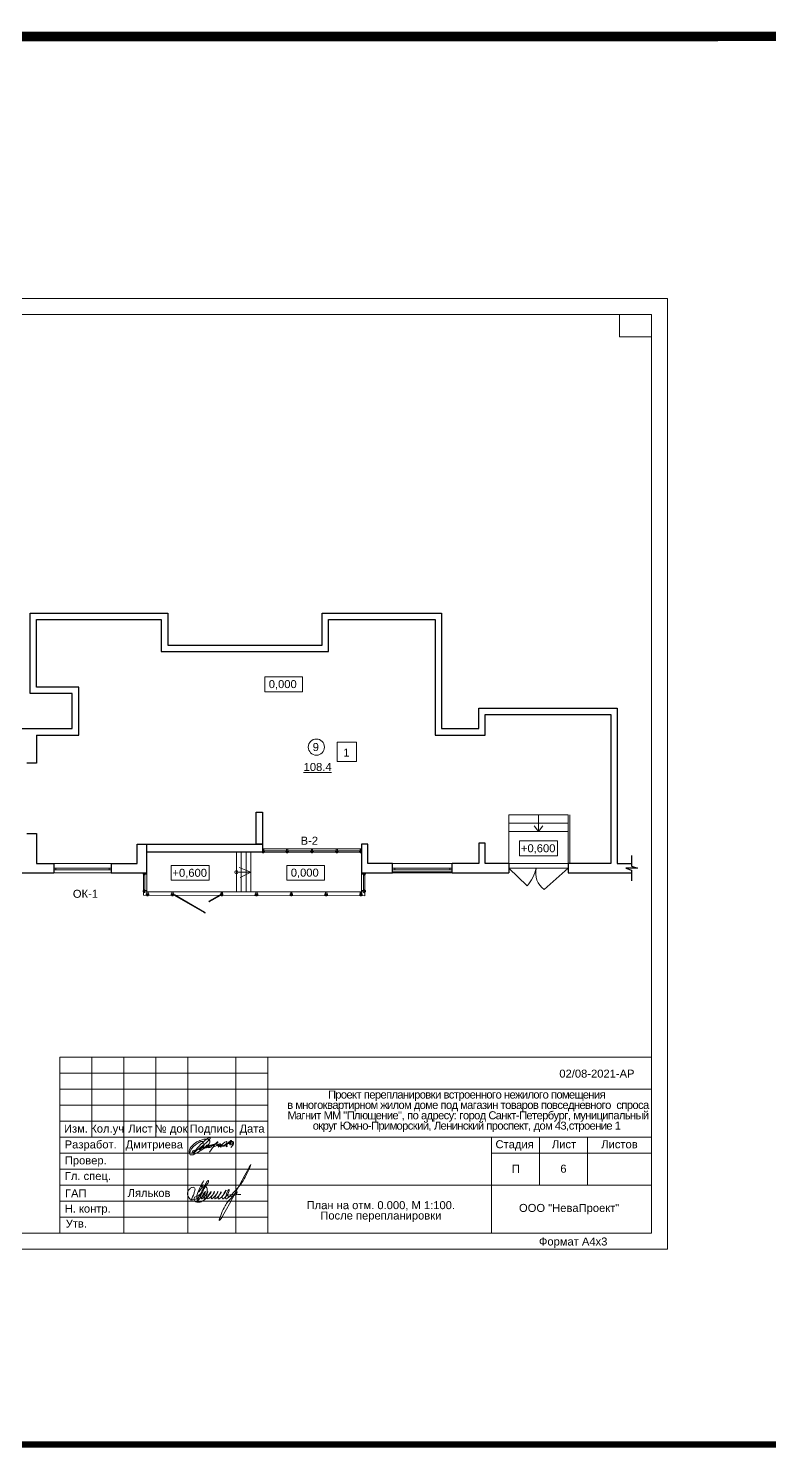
# Model space of a CAD drawing. Header units: metres. Extents: x -443 to 179, y -184 to -91.
# Drawn here: x -34.43 to -11.27, y -183.84 to -139.35 of the extents above; entities that cross this region are included whole.
import ezdxf
from ezdxf.enums import TextEntityAlignment as Align

# ---------------------------------------------------------------- set-up
doc = ezdxf.new("R2010")
doc.units = ezdxf.units.M
doc.header["$MEASUREMENT"] = 0
for name, color, linetype, lineweight in [('_shtrih', 254, 'Continuous', 0), ('A-03-S-METL', 171, 'Continuous', 15), ('Level 1', 7, 'Continuous', 0), ('Level 50', 7, 'Continuous', 0), ('Level 63', 7, 'Continuous', 0), ('окна', 153, 'Continuous', 18), ('Полы', 12, 'Continuous', 13), ('стена', 7, 'Continuous', 40)]:
    doc.layers.add(name, color=color, linetype=linetype, lineweight=lineweight)
doc.styles.add('GOST 2.304', font='CS_Gost2304.shx')
doc.styles.get("Standard").update_dxf_attribs({"font": 'CS_Gost2304.shx'})
doc.styles.add('Style-Arial', font='arial.ttf')
doc.linetypes.add('FENCELINE2', pattern='A,6.35,-2.54,[132,ltypeshp.shx,S=2.54,R=0,X=-2.54,Y=0],-2.54,25.4', length=36.83)

# ---------------------------------------------------------------- blocks, each defined once
blk = doc.blocks.new('stoyka_R')
at = {"color": 0, "linetype": 'ByBlock', "lineweight": 0}
for points in [[(-35, 97), (-36, 97), (-36, 96), (-36, 96), (-36, 95), (-34, 94, -0.278117), (-34, 93, -0.298632), (-34, 93), (-37, 92, -1.227062), (-37, 93), (-35, 94), (-37, 94), (-38, 94), (-40, 94), (-45, 92, -1.262793), (-45, 93), (-41, 96), (-40, 96), (-40, 95, 0.414214), (-40, 95), (-38, 95, 0.414214), (-38, 95), (-38, 96), (-38, 96), (-38, 97), (-39, 97, -0.954089), (-39, 97), (-38, 99), (-36, 99), (-34, 97, -0.954089)], [(-35, 82), (-36, 82), (-36, 83), (-36, 83), (-36, 84), (-34, 85, 0.278117), (-34, 86, 0.298632), (-34, 86), (-37, 87, 1.227062), (-37, 86), (-35, 86), (-37, 85), (-38, 86), (-40, 86), (-45, 87, 1.262793), (-45, 86), (-41, 83), (-40, 83), (-40, 84, -0.414214), (-40, 85), (-38, 85, -0.414214), (-38, 84), (-38, 83), (-38, 83), (-38, 82), (-39, 82, 0.954089), (-39, 82), (-38, 80), (-36, 80), (-34, 82, 0.954089)], [(35, 97), (36, 97), (36, 96), (36, 96), (36, 95), (34, 94, 0.278117), (33, 93, 0.298632), (34, 93), (37, 92, 1.227062), (37, 93), (35, 94), (37, 94), (38, 94), (40, 94), (45, 92, 1.262793), (45, 93), (41, 96), (40, 96), (40, 95, -0.414214), (39, 95), (38, 95, -0.414214), (38, 95), (38, 96), (37, 96), (37, 97), (39, 97, 0.954089), (39, 97), (37, 99), (36, 99), (34, 97, 0.954089)], [(35, 82), (36, 82), (36, 83), (36, 83), (36, 84), (34, 85, -0.278117), (33, 86, -0.298632), (34, 86), (37, 87, -1.227062), (37, 86), (35, 86), (37, 85), (38, 86), (40, 86), (45, 87, -1.262793), (45, 86), (41, 83), (40, 83), (40, 84, 0.414214), (39, 85), (38, 85, 0.414214), (38, 84), (38, 83), (37, 83), (37, 82), (39, 82, -0.954089), (39, 82), (37, 80), (36, 80), (34, 82, -0.954089)]]:
    blk.add_lwpolyline(points, format="xyb", close=True, dxfattribs=at)
at = {"color": 0, "linetype": 'ByBlock', "lineweight": -2}
for points in [[(-20, 63), (-20, 0), (20, 0), (20, 63), (19, 64, 0.580174), (18, 63), (18, 61), (15, 61), (15, 69), (14, 70), (15, 70), (15, 79), (18, 79), (18, 77, 0.580174), (19, 77), (20, 77), (20, 81), (15, 81), (15, 98), (33, 98), (33, 96), (32, 96, 0.414214), (31, 96), (31, 95), (35, 95, 0.414214), (35, 95), (35, 96), (35, 96), (35, 99), (39, 99), (39, 96), (38, 96), (38, 95, 0.414214), (38, 95), (39, 95, 0.414214), (40, 95), (40, 99, 0.414214), (39, 100), (20, 100), (20, 120), (-20, 120), (-20, 100), (-40, 100, 0.414214), (-40, 99), (-40, 95, 0.414214), (-40, 95), (-38, 95, 0.414214), (-38, 95), (-38, 96), (-39, 96), (-39, 99), (-35, 99), (-35, 96), (-35, 96), (-35, 95, 0.414214), (-35, 95), (-32, 95), (-32, 96, 0.414214), (-32, 96), (-34, 96), (-34, 98), (-15, 98), (-15, 81), (-20, 81), (-20, 77), (-19, 77, 0.580174), (-18, 77), (-18, 79), (-15, 79), (-15, 70), (-15, 70), (-15, 69), (-15, 61), (-18, 61), (-18, 63, 0.580174), (-19, 64)], [(-39, 79), (-30, 79), (-22, 76), (-16, 76, 0.414214), (-15, 76), (-15, 76, 0.23461), (-15, 77), (-16, 77, 0.303619), (-17, 77), (-18, 77), (-22, 77), (-30, 80), (-34, 80), (-34, 83), (-34, 84), (-35, 84), (-35, 83), (-35, 83), (-35, 80), (-39, 80), (-39, 83), (-38, 83), (-38, 84), (-40, 84), (-40, 60), (-20, 60), (-20, 61), (-22, 61), (-22, 64), (-18, 64), (-16, 62, 0.979824), (-16, 63), (-18, 65), (-23, 65), (-23, 61), (-39, 61), (-39, 79)], [(39, 79), (30, 79), (22, 76), (16, 76, -0.414214), (15, 76), (15, 76, -0.23461), (15, 77), (16, 77, -0.303619), (17, 77), (18, 77), (22, 77), (30, 80), (33, 80), (33, 83), (33, 84), (35, 84), (35, 83), (34, 83), (34, 80), (39, 80), (39, 83), (38, 83), (38, 84), (40, 84), (40, 60), (20, 60), (20, 61), (22, 61), (22, 64), (18, 64), (16, 62, -0.979824), (16, 63), (18, 65), (23, 65), (23, 61), (39, 61), (39, 79)]]:
    blk.add_lwpolyline(points, format="xyb", close=True, dxfattribs=at)
at = {"lineweight": 0}
for points in [[(-37, 92), (-25, 92)], [(-37, 87), (-25, 87)], [(37, 92), (25, 92)], [(37, 87), (25, 87)]]:
    blk.add_lwpolyline(points, dxfattribs=at)
for points in [[(-25, 83), (-15, 83), (-15, 95), (-25, 95)], [(25, 83), (15, 83), (15, 95), (25, 95)]]:
    blk.add_lwpolyline(points, close=True, dxfattribs=at)
at = {"color": 0, "linetype": 'ByBlock', "lineweight": -2}
blk.add_lwpolyline([(18, 59), (18, 3), (-18, 3), (-18, 59), (-13, 59), (-13, 100), (-18, 100), (-18, 118), (18, 118), (18, 100), (13, 100), (13, 59)], close=True, dxfattribs=at)

msp = doc.modelspace()

# ---------------------------------------------------------------- linework, layer by layer
at = {"color": 143, "linetype": 'Continuous', "lineweight": 13, "true_color": 0x7aafdf}
msp.add_line((-30.734506, -165.08425684), (-30.50009779, -165.08425684), dxfattribs=at)
at = {"color": 1, "linetype": 'Continuous', "lineweight": 13}
msp.add_lwpolyline([(-442.29268327, -139.59917875, 0.5, 0.2, 0), (179.07218429, -139.59917875, 0.2, 0.2, 0), (179.07218429, -183.59219554, 0.2, 0.2, 0), (-442.29268327, -183.59219554, 0.2, 0.2, 0)], format="xyseb", close=True, dxfattribs=at)
at = {"color": 7, "linetype": 'Continuous', "lineweight": 13}
msp.add_lwpolyline([(-77.45775154, -147.78575835), (-14.45775154, -147.78575835), (-14.45775154, -177.48575835), (-77.45775154, -177.48575835)], close=True, dxfattribs=at)
at = {"linetype": 'Continuous', "lineweight": 13}
for points in [[(-27.05064728, -160.07275909), (-27.05064728, -159.60893221), (-25.86650289, -159.60893221), (-25.86650289, -160.07275909), (-27.05064728, -160.07275909)], [(-19.08196768, -165.19587843), (-19.08196768, -164.73205155), (-17.8978233, -164.73205155), (-17.8978233, -165.19587843), (-19.08196768, -165.19587843)], [(-29.97372837, -165.96306327), (-29.97372837, -165.49923639), (-28.78958399, -165.49923639), (-28.78958399, -165.96306327), (-29.97372837, -165.96306327)], [(-26.362643, -165.96306327), (-26.362643, -165.49923639), (-25.17849861, -165.49923639), (-25.17849861, -165.96306327), (-26.362643, -165.96306327)]]:
    msp.add_lwpolyline(points, dxfattribs=at)
at = {"color": 7, "linetype": 'Continuous', "lineweight": 13}
for points in [[(-19.42212275, -165.43425684), (-19.42212275, -163.91393618)], [(-17.56212275, -164.43425684), (-17.56212275, -163.91393618)], [(-27.12212275, -164.83425684), (-27.12212275, -165.08425684)]]:
    msp.add_lwpolyline(points, dxfattribs=at)
at = {"color": 143, "linetype": 'Continuous', "lineweight": 13, "true_color": 0x7aafdf}
for points in [[(-30.834506, -165.73425684), (-30.834506, -166.3251916)], [(-30.734506, -165.73425684), (-30.734506, -166.3251916)]]:
    msp.add_lwpolyline(points, dxfattribs=at)
at = {"color": 7, "linetype": 'Continuous', "lineweight": 13}
for points in [[(-19.42212275, -165.58425684), (-18.84445089, -166.1376963, 0.1246730852), (-18.56212275, -165.58425684, 0.731610824)], [(-17.56212275, -165.58425684), (-18.31165833, -166.2462209, -0.3154909138), (-18.56212275, -165.58425684, 1)]]:
    msp.add_lwpolyline(points, format="xyb", dxfattribs=at)
at = {"color": 5, "linetype": 'Continuous', "lineweight": 20}
for points in [[(-28.77935421, -174.08533961), (-28.81056034, -174.05915772), (-28.83368366, -174.05003378), (-28.86167707, -174.04638486), (-28.90548993, -174.04760095), (-28.9511307, -174.05611619), (-29.00711495, -174.068281), (-29.07527059, -174.09808497), (-29.10691335, -174.11085782), (-29.16678852, -174.14024095), (-29.25076489, -174.1937665), (-29.29153684, -174.23147701), (-29.33109063, -174.26675469), (-29.35786587, -174.30142433), (-29.37916515, -174.33305309), (-29.39255213, -174.35677401), (-29.40472222, -174.38414515), (-29.41080792, -174.41334043), (-29.41567673, -174.44131962), (-29.4120248, -174.46139162), (-29.39863782, -174.4765973), (-29.38464111, -174.48632928), (-29.35786587, -174.48876211), (-29.29883942, -174.46747402), (-29.241637, -174.44071158), (-29.2045286, -174.39965715), (-29.15974818, -174.3373827), (-29.10523271, -174.27608218), (-29.0448757, -174.21186186), (-28.9767304, -174.14472241), (-28.9368175, -174.1058017), (-28.86964622, -174.05423053), (-28.82261676, -174.02423871), (-28.79213404, -174.00961424), (-28.77445439, -174.0035207), (-28.76652917, -174.0035207), (-28.75799421, -174.00656747), (-28.75494684, -174.01327035), (-28.75982341, -174.02789483), (-28.7896964, -174.07237695), (-28.88114199, -174.16621732), (-28.98173356, -174.25335481), (-29.09146853, -174.33378876), (-29.17087321, -174.39197249), (-29.28243737, -174.5022654), (-29.24037232, -174.44133009)], [(-28.77935421, -174.08533961), (-28.77282672, -174.09054235), (-28.76636382, -174.10601311), (-28.76350893, -174.12313586), (-28.76516244, -174.14581676), (-28.78955559, -174.19742916), (-28.83964146, -174.25403813), (-28.88741629, -174.29177809), (-28.98107087, -174.36220713), (-29.15303338, -174.46693732), (-29.23719448, -174.51317027), (-29.28582836, -174.53824734), (-29.32095254, -174.54519174), (-29.35183185, -174.54519174), (-29.37614879, -174.5370895), (-29.39235965, -174.51818581), (-29.39699206, -174.50082481), (-29.39506211, -174.46610281), (-29.38486718, -174.43742853), (-29.36123619, -174.39212499), (-29.34728986, -174.36773058), (-29.3275317, -174.33985153), (-29.29460359, -174.30113045), (-29.2709726, -174.27944638), (-29.22747752, -174.2393482), (-29.17324238, -174.19830359), (-29.1414756, -174.17507094), (-29.11048519, -174.15609787), (-29.08065483, -174.1417712), (-29.04578901, -174.12783135), (-29.01440977, -174.12279748), (-28.99581553, -174.12705706), (-28.97605866, -174.15067653), (-28.97799508, -174.18358945), (-28.98690595, -174.19985283)], [(-29.29976306, -174.44282631), (-29.30845562, -174.43724134), (-29.29355464, -174.41614175), (-29.01664847, -174.31995298), (-28.9734996, -174.2766516), (-28.95542853, -174.25360615), (-29.00465664, -174.27852024), (-29.04516119, -174.31277688), (-29.09376665, -174.37319251), (-29.09474971, -174.37889791), (-29.09230174, -174.38165145), (-29.0878631, -174.3814983), (-29.08174124, -174.37950988), (-29.07255909, -174.37277951), (-29.01642499, -174.32004723)], [(-28.95597755, -174.25250525), (-28.94270813, -174.24489128), (-28.94049656, -174.24734768), (-28.97858414, -174.30702959), (-28.98767587, -174.32225753), (-28.98939526, -174.3296254), (-28.9866928, -174.33232723), (-28.97760108, -174.33011694), (-28.85083495, -174.24467333), (-28.85122895, -174.2395655), (-28.860269, -174.24428062), (-28.93692343, -174.33111311), (-28.93377788, -174.33739907), (-28.91962616, -174.33229123), (-28.79540876, -174.24899509), (-28.78990567, -174.23799401), (-28.80169856, -174.2395655), (-28.87166918, -174.31618232), (-28.86931035, -174.32286164), (-28.86380726, -174.32443313), (-28.85594533, -174.32246893), (-28.84258032, -174.31186056), (-28.80720165, -174.29928734), (-28.78400858, -174.2804275), (-28.76238893, -174.26942642), (-28.7478445, -174.25921075), (-28.73683832, -174.25017387), (-28.7352649, -174.23720794), (-28.74273412, -174.23838672), (-28.76356835, -174.2533175), (-28.77850549, -174.26824764), (-28.79422934, -174.27964208), (-28.80130585, -174.29260802), (-28.80798836, -174.3036091), (-28.80838107, -174.30989571), (-28.80641494, -174.31539625), (-28.80248398, -174.3173611), (-28.7914778, -174.31657503), (-28.78243645, -174.31264598), (-28.76514048, -174.30832422)], [(-28.73079009, -174.23983843), (-28.55199909, -174.18315616), (-28.52955269, -174.17056003), (-28.52049455, -174.16465565), (-28.51616313, -174.15206017), (-28.51498113, -174.1398574), (-28.52285726, -174.13513377), (-28.53388411, -174.14300627), (-28.5984692, -174.21031655), (-28.77374648, -174.45571436)], [(-28.74378306, -174.31050899), (-28.69635315, -174.25203924), (-28.67935687, -174.23189132), (-28.66868527, -174.22399002), (-28.65880296, -174.22240936), (-28.65485132, -174.22636001), (-28.65485132, -174.22991599), (-28.65998883, -174.24453326), (-28.66908056, -174.25519989)], [(-28.66591822, -174.29312639), (-28.64299385, -174.28680509), (-28.60742012, -174.27653314), (-28.58370516, -174.26823716), (-28.56631488, -174.25796521), (-28.55010918, -174.24887924), (-28.53667053, -174.23465664), (-28.53627524, -174.21885404), (-28.54180804, -174.21174274), (-28.5544574, -174.20660676), (-28.57501002, -174.20660676), (-28.60544495, -174.21411339)], [(-28.46337997, -174.218964), (-28.4440029, -174.20133399), (-28.44325752, -174.19065624), (-28.46313195, -174.19587076), (-28.47952754, -174.20952786), (-28.5008927, -174.22914432), (-28.51381075, -174.24553271), (-28.51455612, -174.25968659), (-28.51107858, -174.26216981), (-28.50362616, -174.26216981), (-28.48698125, -174.25943852), (-28.46934294, -174.25347917), (-28.45269804, -174.24230464), (-28.43803992, -174.23212432), (-28.42512187, -174.22095045), (-28.41990427, -174.21300399), (-28.42387916, -174.21201109), (-28.45766632, -174.25223756), (-28.50014733, -174.30463079)], [(-28.46138155, -174.27621832), (-28.32532476, -174.23936064), (-28.25475345, -174.19805422), (-28.23122968, -174.16755188), (-28.23250081, -174.13387121), (-28.24585162, -174.12560993), (-28.29226359, -174.14276803), (-28.34694054, -174.18725146), (-28.43404308, -174.27304065), (-28.43722221, -174.28829215), (-28.43022838, -174.29655343), (-28.40161877, -174.29083428), (-28.32977503, -174.2654149), (-28.20961261, -174.19996082), (-28.17504391, -174.18520217), (-28.09302849, -174.12546724), (-28.08984936, -174.1064032), (-28.09239292, -174.09369383), (-28.11337313, -174.09623531), (-28.18076531, -174.15342876), (-28.24116495, -174.23985349), (-28.25892469, -174.27847181), (-28.25056283, -174.28961427), (-28.22747052, -174.28125742), (-28.22547985, -174.26135953), (-28.23702601, -174.2434507), (-28.2557391, -174.23668563), (-28.25812764, -174.22832814)], [(-28.02673951, -174.1877214), (-28.03271282, -174.16981257), (-28.04505473, -174.16662901), (-28.07292542, -174.16623107), (-28.11194439, -174.18175157), (-28.12986173, -174.19369057), (-28.14300068, -174.21080286), (-28.14300068, -174.21916035), (-28.13543587, -174.22393569), (-28.12468547, -174.22393569), (-28.10238891, -174.21876241), (-28.07969448, -174.21199669), (-28.06137927, -174.20602752), (-28.0454526, -174.20164947), (-28.0331107, -174.19289468), (-28.02514801, -174.18652691), (-28.02514801, -174.17060846), (-28.02673951, -174.14474139), (-28.03589712, -174.128425), (-28.06297206, -174.12683322), (-28.08128728, -174.135588)], [(-28.03390645, -174.19528235), (-28.02673951, -174.20284396), (-28.02594376, -174.20960902), (-28.04306406, -174.23786442), (-28.1087588, -174.31347721)]]:
    msp.add_lwpolyline(points, dxfattribs=at)
at = {"color": 7, "linetype": 'Continuous', "lineweight": 13}
msp.add_circle((-27.934506, -165.7101916), 0.04900933, dxfattribs=at)
at = {"color": 5, "linetype": 'Continuous', "lineweight": 20}
msp.add_spline([(-29.36058991, -175.97274667), (-29.25792451, -175.73792886), (-29.23274115, -175.6439433), (-29.23274115, -175.59073938), (-29.26396849, -175.55951205), (-29.31324876, -175.55951205), (-29.39059503, -175.60416794), (-29.44534755, -175.67395626), (-29.45979922, -175.7143446), (-29.45979922, -175.7829612), (-29.44275173, -175.8465833), (-29.39991484, -175.90728095), (-29.35065289, -175.93572235), (-29.28389027, -175.94686547), (-29.21583811, -175.92863095), (-29.157362, -175.90203482), (-29.11725496, -175.87103505), (-29.04589118, -175.74742936), (-28.97969727, -175.61136586), (-28.9259718, -175.50093808), (-28.86974237, -175.40354585), (-28.83252891, -175.35138493), (-28.81516485, -175.34673225), (-28.80847136, -175.37171269), (-28.8194834, -175.41281019), (-28.85195624, -175.45765039), (-29.04318322, -175.82608101), (-29.10395122, -175.93133427), (-29.14946553, -175.95761197), (-29.16163893, -175.93652703), (-29.16729225, -175.91542854), (-29.17478437, -175.83995785), (-29.14166073, -175.71633872), (-29.04681864, -175.50964563), (-28.94855648, -175.33945057), (-29.0456102, -175.53676339), (-28.98246777, -175.48117029), (-29.11123999, -175.70421032), (-29.01048962, -175.57368615), (-28.93631862, -175.5308635), (-28.88007276, -175.54593453), (-28.85327415, -175.60606308), (-28.84536379, -175.70298359), (-28.91614291, -175.92580358), (-29.00391014, -175.99009236), (-29.06846914, -176.01702563), (-29.16767413, -176.02077773), (-29.23645261, -175.99161663), (-29.24896748, -175.96994024), (-29.25652377, -175.91932564), (-29.24275588, -175.86794315), (-29.16704038, -175.84035887), (-29.01413801, -175.70338549), (-29.12963182, -175.93061398), (-29.07017357, -175.89628574), (-28.91593624, -175.74204841), (-28.90381718, -175.69681947), (-29.02898451, -175.91361565), (-28.89601917, -175.81263009), (-28.82766199, -175.68972037), (-28.94501672, -175.92274821), (-28.78314967, -175.79515093), (-28.72469195, -175.68972037), (-28.84789794, -175.90729824), (-28.68178705, -175.80129133), (-28.61530879, -175.68972037), (-28.72510259, -175.90957125), (-28.55522997, -175.77307641), (-28.50771886, -175.68972037), (-28.60933539, -175.90637109), (-28.41174385, -175.71432963), (-28.40687364, -175.70211391), (-28.50534188, -175.89442234), (-28.26118338, -175.66746146), (-28.25851816, -175.65751473), (-28.38260196, -175.89797619), (-28.16353162, -175.66736936), (-28.16353162, -175.6384243), (-28.27274051, -175.88626121), (-27.97248567, -175.66140466), (-27.62842689, -175.16832744), (-27.4934719, -174.87780707), (-28.47097188, -176.57088669), (-28.28785932, -176.13890606), (-28.06312422, -175.84831422), (-27.90998217, -175.69517217), (-27.96559964, -175.79150445), (-28.23566493, -175.82387424), (-27.79296578, -175.78131027)], degree=3, dxfattribs=at)
at = {"layer": '_shtrih', "color": 0, "lineweight": 25, "ltscale": 100}
msp.add_lwpolyline([(-15.5835495, -165.18616684), (-15.5835495, -165.52375684), (-15.4020495, -165.58425684), (-15.7650495, -165.58425684), (-15.5835495, -165.64475684), (-15.5835495, -165.98234684)], dxfattribs=at)
at = {"layer": 'A-03-S-METL', "color": 0, "linetype": 'FENCELINE2', "ltscale": 0.01}
msp.add_lwpolyline([(-17.51212275, -165.43425684), (-17.51212275, -163.91393618)], dxfattribs=at)
at = {"layer": 'Level 50', "color": 7, "linetype": 'Continuous', "lineweight": 13}
for p, q in [((-75.45775154, -148.28575835), (-14.95775154, -148.28575835)), ((-15.95775154, -148.98575835), (-15.95775154, -148.28575835)), ((-14.95775154, -176.98575835), (-14.95775154, -148.28575835)), ((-15.95775154, -148.98575835), (-14.95775154, -148.98575835))]:
    msp.add_line(p, q, dxfattribs=at)
at = {"layer": 'Level 50', "color": 7, "linetype": 'Continuous', "lineweight": 0}
for p, q in [((-18.49212275, -164.18556818), (-18.49212275, -163.91425684)), ((-18.49212275, -163.91425684), (-18.49212275, -164.43425684)), ((-18.49212275, -164.43425684), (-18.62697246, -164.26117841)), ((-18.49212275, -164.43425684), (-18.35727303, -164.26117841)), ((-27.88549667, -165.7101916), (-27.484506, -165.7101916)), ((-27.484506, -165.7101916), (-27.8467175, -165.56198238)), ((-27.484506, -165.7101916), (-27.81306023, -165.87360812)), ((-17.56212275, -165.58425684), (-19.42212275, -165.58425684))]:
    msp.add_line(p, q, dxfattribs=at)
at = {"layer": 'Level 50', "color": 7, "linetype": 'Continuous', "lineweight": 30}
for points in [[(-34.384506, -160.12425684), (-34.384506, -157.61425684)], [(-34.384506, -157.61425684), (-30.08212275, -157.61425684), (-30.08212275, -158.61425684), (-25.25212275, -158.61425684), (-25.25212275, -157.61425684), (-21.52212275, -157.61425684), (-21.52212275, -161.22425684)], [(-34.184506, -159.92425684), (-34.184506, -157.81425684)], [(-34.18212275, -157.81425684), (-30.28212275, -157.81425684), (-30.28212275, -158.81425684), (-25.05212275, -158.81425684), (-25.05212275, -157.81425684), (-21.72212275, -157.81425684), (-21.72212275, -161.42425684)], [(-35.674506, -161.22425684), (-33.064506, -161.22425684), (-33.064506, -160.12425684), (-34.384506, -160.12425684)], [(-34.184506, -161.42425684), (-32.864506, -161.42425684), (-32.864506, -159.92425684), (-34.184506, -159.92425684)], [(-21.52212275, -161.22425684), (-20.36212275, -161.22425684), (-20.36212275, -160.58425684), (-16.034506, -160.58425684), (-16.034506, -165.43425684)], [(-21.72212275, -161.42425684), (-20.16212275, -161.42425684), (-20.16212275, -160.78425684), (-16.234506, -160.78425684), (-16.234506, -165.43425684)], [(-34.184506, -161.42425684), (-34.184506, -162.30425684)], [(-34.184506, -162.30425684), (-34.484506, -162.30425684)], [(-34.484506, -164.50425684), (-34.184506, -164.50425684)], [(-34.184506, -164.50425684), (-34.184506, -165.43425684)], [(-31.034506, -165.43425684), (-31.034506, -164.83425684), (-30.734506, -164.83425684)], [(-30.734506, -165.73425684), (-30.734506, -164.83425684)], [(-23.05212275, -165.43425684), (-23.82212275, -165.43425684), (-23.82212275, -164.83425684), (-24.02212275, -164.83425684)], [(-24.02212275, -164.83425684), (-24.02212275, -165.73425684), (-23.05212275, -165.73425684)], [(-19.42212275, -165.43425684), (-20.16212275, -165.43425684), (-20.16212275, -164.80425684), (-20.36212275, -164.80425684), (-20.36212275, -165.43425684)], [(-34.184506, -165.43425684), (-33.644506, -165.43425684)], [(-33.644506, -165.43425684), (-33.644506, -165.73425684)], [(-31.844506, -165.43425684), (-31.034506, -165.43425684)], [(-31.844506, -165.43425684), (-31.844506, -165.73425684)], [(-23.05212275, -165.73425684), (-23.05212275, -165.43425684)], [(-20.36212275, -165.43425684), (-21.19212275, -165.43425684)], [(-21.19212275, -165.73425684), (-21.19212275, -165.43425684)], [(-19.42212275, -165.43425684), (-19.42212275, -165.73425684)], [(-16.234506, -165.43425684), (-17.56212275, -165.43425684)], [(-17.56212275, -165.43425684), (-17.56212275, -165.73425684)], [(-16.034506, -165.43425684), (-15.5835495, -165.43425684)], [(-35.244506, -165.73425684), (-33.644506, -165.73425684)], [(-31.844506, -165.73425684), (-30.734506, -165.73425684)], [(-21.19212275, -165.73425684), (-19.42212275, -165.73425684)], [(-17.56212275, -165.73425684), (-15.5835495, -165.73425684)]]:
    msp.add_lwpolyline(points, dxfattribs=at)
for points in [[(-27.12212275, -164.83425684), (-27.32212275, -164.83425684), (-27.32212275, -163.83425684), (-27.12212275, -163.83425684)], [(-27.12212275, -165.08425684), (-30.734506, -165.08425684), (-30.734506, -164.83425684), (-27.12212275, -164.83425684)]]:
    msp.add_lwpolyline(points, close=True, dxfattribs=at)
at = {"layer": 'Level 50', "color": 7, "linetype": 'Continuous', "lineweight": 20}
msp.add_lwpolyline([(-27.32212275, -164.83425684), (-30.734506, -164.83425684)], dxfattribs=at)
at = {"layer": 'Level 50', "color": 7, "linetype": 'Continuous', "lineweight": 0}
msp.add_circle((-25.43541868, -161.80196619), 0.25242955, dxfattribs=at)
at = {"layer": 'Level 63', "color": 7, "linetype": 'Continuous', "lineweight": 0}
for p, q in [((-33.45775154, -171.48575835), (-14.95775154, -171.48575835)), ((-33.45775154, -171.98575835), (-26.95775154, -171.98575835)), ((-33.45775154, -172.48575835), (-26.95775154, -172.48575835)), ((-33.45775154, -172.98575835), (-26.95775154, -172.98575835)), ((-33.45775154, -174.48575835), (-26.95775154, -174.48575835)), ((-33.45775154, -174.98575835), (-26.95775154, -174.98575835)), ((-33.45775154, -175.48575835), (-26.95775154, -175.48575835)), ((-33.45775154, -175.98575835), (-26.95775154, -175.98575835)), ((-33.45775154, -176.48575835), (-26.95775154, -176.48575835))]:
    msp.add_line(p, q, dxfattribs=at)
at = {"layer": 'Level 63', "color": 7, "linetype": 'Continuous', "lineweight": 13}
for p, q in [((-32.45775154, -171.48575835), (-32.45775154, -173.98575835)), ((-31.45775154, -171.48575835), (-31.45775154, -176.98575835)), ((-30.45775154, -171.48575835), (-30.45775154, -173.98575835)), ((-29.45775154, -171.48575835), (-29.45775154, -176.98575835)), ((-27.95775154, -171.48575835), (-27.95775154, -176.98575835)), ((-26.95775154, -171.48575835), (-26.95775154, -176.98575835)), ((-26.95775154, -172.48575835), (-14.95775154, -172.48575835)), ((-33.45775154, -173.48575835), (-26.95775154, -173.48575835)), ((-33.45775154, -173.98575835), (-26.95775154, -173.98575835)), ((-26.95775154, -173.98575835), (-14.95775154, -173.98575835)), ((-19.95775154, -174.48575835), (-14.95775154, -174.48575835)), ((-26.95775154, -175.48575835), (-14.95775154, -175.48575835)), ((-75.45775154, -176.98575835), (-14.95775154, -176.98575835)), ((-33.45775154, -176.98575835), (-14.95775154, -176.98575835))]:
    msp.add_line(p, q, dxfattribs=at)
at = {"layer": 'Level 63', "color": 7, "linetype": 'Continuous', "lineweight": 0}
msp.add_lwpolyline([(-33.45775154, -171.48575835), (-33.45775154, -176.98575835)], dxfattribs=at)
at = {"layer": 'Level 63', "color": 7, "linetype": 'Continuous', "lineweight": 13, "flags": 128}
for points in [[(-19.95775154, -173.98575835), (-19.95775154, -176.98575835)], [(-18.45775154, -173.98575835), (-18.45775154, -175.48575835)], [(-16.95775154, -173.98575835), (-16.95775154, -175.48575835)]]:
    msp.add_lwpolyline(points, dxfattribs=at)
at = {"layer": 'окна'}
msp.add_line((-27.12212275, -165.08425684), (-24.02212275, -165.08425684), dxfattribs=at)
at = {"layer": 'окна', "ltscale": 100}
for p, q in [((-28.79374503, -166.61652437), (-28.44721969, -166.41672399)), ((-28.78375501, -166.63385064), (-28.43722967, -166.43405026))]:
    msp.add_line(p, q, dxfattribs=at)
at = {"layer": 'окна'}
for points in [[(-24.02212275, -164.98425684), (-27.12212275, -164.98425684)], [(-27.12212275, -165.04349007), (-24.02212275, -165.04415458)], [(-27.12012275, -165.08475684), (-27.12012275, -164.98725684), (-27.08412275, -164.98725684), (-27.08412275, -165.04375684), (-27.08912275, -165.04375684), (-27.08912275, -165.08475684), (-27.08412275, -165.08475684), (-27.08412275, -165.10225684), (-27.12012275, -165.10225684), (-27.12012275, -165.08475684)], [(-24.02412275, -165.08475684), (-24.02412275, -164.98725684), (-24.06012275, -164.98725684), (-24.06012275, -165.04375684), (-24.05512275, -165.04375684), (-24.05512275, -165.08475684), (-24.06012275, -165.08475684), (-24.06012275, -165.10225684), (-24.02412275, -165.10225684), (-24.02412275, -165.08475684)], [(-27.06492831, -165.07125684), (-27.07712275, -165.07125684)], [(-27.06497294, -165.07625684), (-27.07712275, -165.07625684)], [(-24.07931718, -165.07125684), (-24.06712275, -165.07125684)], [(-24.07927255, -165.07625684), (-24.06712275, -165.07625684)], [(-30.835006, -165.73625684), (-30.737506, -165.73625684), (-30.737506, -165.77225684), (-30.794006, -165.77225684), (-30.794006, -165.76725684), (-30.835006, -165.76725684), (-30.835006, -165.77225684), (-30.852506, -165.77225684), (-30.852506, -165.73625684), (-30.835006, -165.73625684)], [(-30.834506, -165.77425684), (-30.834506, -166.4251916), (-23.92212275, -166.4451916)], [(-30.826506, -165.79140665), (-30.826506, -165.77925684)], [(-30.821506, -165.79145128), (-30.821506, -165.77925684)], [(-30.794506, -165.79425684), (-30.795506, -166.2861916)], [(-24.02212275, -165.73425684), (-24.02212275, -166.3251916)], [(-23.92162275, -165.73625684), (-24.01912275, -165.73625684), (-24.01912275, -165.77225684), (-23.96262275, -165.77225684), (-23.96262275, -165.76725684), (-23.92162275, -165.76725684), (-23.92162275, -165.77225684), (-23.90412275, -165.77225684), (-23.90412275, -165.73625684), (-23.92162275, -165.73625684)], [(-23.96212275, -165.79425684), (-23.96212275, -166.2851916)], [(-23.93512275, -165.79145128), (-23.93512275, -165.77925684)], [(-23.93012275, -165.79140665), (-23.93012275, -165.77925684)], [(-23.92212275, -165.73425684), (-23.92212275, -166.4451916)], [(-30.734506, -166.3251916), (-24.02212275, -166.3251916)], [(-29.86954234, -166.43937357), (-28.94196253, -166.9739691)], [(-29.85955232, -166.42204731), (-28.93197255, -166.95664289)]]:
    msp.add_lwpolyline(points, dxfattribs=at)
for points in [[(-27.12212275, -165.08425684), (-27.12212275, -165.08425684), (-27.12212275, -165.10425684), (-27.08212275, -165.10425684), (-27.08212275, -165.08425684), (-27.06262275, -165.08425684, 0.4142135624), (-27.06212275, -165.08375684), (-27.06212275, -165.07975684, 0.4142135624), (-27.06262275, -165.07925684), (-27.06367275, -165.07925684, 0.4142135624), (-27.06417275, -165.07975684), (-27.06417275, -165.08045684), (-27.06342275, -165.08045684), (-27.06342275, -165.08295684), (-27.06742275, -165.08295684), (-27.06742275, -165.08045684), (-27.06667275, -165.08045684), (-27.06667275, -165.07975684, 0.4142135624), (-27.06717275, -165.07925684), (-27.07062275, -165.07925684), (-27.07062275, -165.07995684, 0.4142135624), (-27.07012275, -165.08045684), (-27.06862275, -165.08045684), (-27.06862275, -165.08275684), (-27.08712275, -165.08275684), (-27.08712275, -165.06500684), (-27.08212275, -165.06500684), (-27.08212275, -165.06151005), (-27.08286734, -165.06107172, 0.5801735595), (-27.08362277, -165.06150362), (-27.08362277, -165.06350684), (-27.08712275, -165.06350684), (-27.08712275, -165.05475684), (-27.08762275, -165.05425684), (-27.08712275, -165.05375684), (-27.08712275, -165.04575684), (-27.08362277, -165.04575684), (-27.08362277, -165.04776007, 0.5801735595), (-27.08286734, -165.04819197), (-27.08212275, -165.04775364), (-27.08212275, -164.98425684), (-27.12212275, -164.98425684), (-27.12212275, -165.04775364)], [(-24.02212275, -165.08425684), (-24.02212275, -165.08425684), (-24.02212275, -165.10425684), (-24.06212275, -165.10425684), (-24.06212275, -165.08425684), (-24.08162275, -165.08425684, -0.4142135624), (-24.08212275, -165.08375684), (-24.08212275, -165.07975684, -0.4142135624), (-24.08162275, -165.07925684), (-24.08057275, -165.07925684, -0.4142135624), (-24.08007275, -165.07975684), (-24.08007275, -165.08045684), (-24.08082275, -165.08045684), (-24.08082275, -165.08295684), (-24.07682275, -165.08295684), (-24.07682275, -165.08045684), (-24.07757275, -165.08045684), (-24.07757275, -165.07975684, -0.4142135624), (-24.07707275, -165.07925684), (-24.07362275, -165.07925684), (-24.07362275, -165.07995684, -0.4142135624), (-24.07412275, -165.08045684), (-24.07562275, -165.08045684), (-24.07562275, -165.08275684), (-24.05712275, -165.08275684), (-24.05712275, -165.06500684), (-24.06212275, -165.06500684), (-24.06212275, -165.06151005), (-24.06137815, -165.06107172, -0.5801735595), (-24.06062272, -165.06150362), (-24.06062272, -165.06350684), (-24.05712275, -165.06350684), (-24.05712275, -165.05475684), (-24.05662275, -165.05425684), (-24.05712275, -165.05375684), (-24.05712275, -165.04575684), (-24.06062272, -165.04575684), (-24.06062272, -165.04776007, -0.5801735595), (-24.06137815, -165.04819197), (-24.06212275, -165.04775364), (-24.06212275, -164.98425684), (-24.02212275, -164.98425684), (-24.02212275, -165.04775364)], [(-30.834506, -165.73425684), (-30.834506, -165.73425684), (-30.854506, -165.73425684), (-30.854506, -165.77425684), (-30.834506, -165.77425684), (-30.834506, -165.79375684, 0.4142135624), (-30.834006, -165.79425684), (-30.830006, -165.79425684, 0.4142135624), (-30.829506, -165.79375684), (-30.829506, -165.79270684, 0.4142135624), (-30.830006, -165.79220684), (-30.830706, -165.79220684), (-30.830706, -165.79295684), (-30.833206, -165.79295684), (-30.833206, -165.78895684), (-30.830706, -165.78895684), (-30.830706, -165.78970684), (-30.830006, -165.78970684, 0.4142135624), (-30.829506, -165.78920684), (-30.829506, -165.78575684), (-30.830206, -165.78575684, 0.4142135624), (-30.830706, -165.78625684), (-30.830706, -165.78775684), (-30.833006, -165.78775684), (-30.833006, -165.76925684), (-30.815256, -165.76925684), (-30.815256, -165.77425684), (-30.81175921, -165.77425684), (-30.81132087, -165.77351225, 0.5801735595), (-30.81175277, -165.77275682), (-30.813756, -165.77275682), (-30.813756, -165.76925684), (-30.805006, -165.76925684), (-30.804506, -165.76875684), (-30.804006, -165.76925684), (-30.796006, -165.76925684), (-30.796006, -165.77275682), (-30.79800922, -165.77275682, 0.5801735595), (-30.79844112, -165.77351225), (-30.79800279, -165.77425684), (-30.734506, -165.77425684), (-30.734506, -165.73425684), (-30.79800279, -165.73425684)], [(-23.92212275, -165.73425684), (-23.92212275, -165.73425684), (-23.90212275, -165.73425684), (-23.90212275, -165.77425684), (-23.92212275, -165.77425684), (-23.92212275, -165.79375684, -0.4142135624), (-23.92262275, -165.79425684), (-23.92662275, -165.79425684, -0.4142135624), (-23.92712275, -165.79375684), (-23.92712275, -165.79270684, -0.4142135624), (-23.92662275, -165.79220684), (-23.92592275, -165.79220684), (-23.92592275, -165.79295684), (-23.92342275, -165.79295684), (-23.92342275, -165.78895684), (-23.92592275, -165.78895684), (-23.92592275, -165.78970684), (-23.92662275, -165.78970684, -0.4142135624), (-23.92712275, -165.78920684), (-23.92712275, -165.78575684), (-23.92642275, -165.78575684, -0.4142135624), (-23.92592275, -165.78625684), (-23.92592275, -165.78775684), (-23.92362275, -165.78775684), (-23.92362275, -165.76925684), (-23.94137275, -165.76925684), (-23.94137275, -165.77425684), (-23.94486954, -165.77425684), (-23.94530787, -165.77351225, -0.5801735595), (-23.94487597, -165.77275682), (-23.94287275, -165.77275682), (-23.94287275, -165.76925684), (-23.95162275, -165.76925684), (-23.95212275, -165.76875684), (-23.95262275, -165.76925684), (-23.96062275, -165.76925684), (-23.96062275, -165.77275682), (-23.95861952, -165.77275682, -0.5801735595), (-23.95818762, -165.77351225), (-23.95862595, -165.77425684), (-24.02212275, -165.77425684), (-24.02212275, -165.73425684), (-23.95862595, -165.73425684)]]:
    msp.add_lwpolyline(points, format="xyb", dxfattribs=at)
for points in [[(-27.07712275, -165.06775684), (-27.08712275, -165.06775684), (-27.08712275, -165.07975684), (-27.07712275, -165.07975684)], [(-24.06712275, -165.06775684), (-24.05712275, -165.06775684), (-24.05712275, -165.07975684), (-24.06712275, -165.07975684)], [(-30.818006, -165.77925684), (-30.818006, -165.76925684), (-30.830006, -165.76925684), (-30.830006, -165.77925684)], [(-23.93862275, -165.77925684), (-23.93862275, -165.76925684), (-23.92662275, -165.76925684), (-23.92662275, -165.77925684)]]:
    msp.add_lwpolyline(points, close=True, dxfattribs=at)
for points in [[(-27.06312275, -165.06325684), (-27.07212275, -165.06325684), (-27.08002275, -165.05975684), (-27.08642275, -165.05975684, 0.4142135624), (-27.08692275, -165.06025684), (-27.08692275, -165.06049275, 0.2346100061), (-27.08671133, -165.06089381), (-27.08564491, -165.06168774, 0.3036194749), (-27.08520012, -165.06168843), (-27.08392275, -165.06075684), (-27.08002275, -165.06075684), (-27.07212275, -165.06425684), (-27.06862275, -165.06425684), (-27.06862275, -165.06705684), (-27.06862275, -165.06825684), (-27.0674001, -165.06825684), (-27.06682275, -165.06725684), (-27.06762275, -165.06725684), (-27.06762275, -165.06425684), (-27.06312275, -165.06425684), (-27.06312275, -165.06725684), (-27.06432275, -165.06725684), (-27.0637454, -165.06825684), (-27.06212275, -165.06825684), (-27.06212275, -165.04425684), (-27.08212275, -165.04425684), (-27.08212275, -165.04525684), (-27.08012275, -165.04525684), (-27.08012275, -165.04825684), (-27.08418438, -165.04825684), (-27.08578097, -165.04666026, 0.9798244206), (-27.08647394, -165.04738149), (-27.08459859, -165.04925684), (-27.07892275, -165.04925684), (-27.07892275, -165.04525684), (-27.06312275, -165.04525684), (-27.06312275, -165.06325684)], [(-27.06726413, -165.06664406), (-27.06612275, -165.06595684), (-27.06612275, -165.06725684), (-27.06637275, -165.06725684), (-27.06637275, -165.06825684), (-27.06802888, -165.0689929, 0.2781165631), (-27.06862047, -165.06983924, 0.298632436), (-27.06795855, -165.0707137), (-27.06511891, -165.07122741, 1.2270617229), (-27.06496275, -165.07056846), (-27.06732275, -165.06975684), (-27.06537275, -165.06925684), (-27.06437275, -165.06975684), (-27.06187275, -165.06975684), (-27.05734909, -165.07115497, 1.2627930682), (-27.05699053, -165.07057557), (-27.06112275, -165.06725684), (-27.06212275, -165.06725684), (-27.06212275, -165.06825684, -0.4142135624), (-27.06262275, -165.06875684), (-27.06387275, -165.06875684, -0.4142135624), (-27.06437275, -165.06825684), (-27.06437275, -165.06725684), (-27.06462275, -165.06725684), (-27.06462275, -165.06595684), (-27.06348136, -165.06664406, 0.9540885036), (-27.06294306, -165.06619779), (-27.06462275, -165.06425684), (-27.06612275, -165.06425684), (-27.06780243, -165.06619779, 0.9540885036)], [(-24.07698136, -165.06664406), (-24.07812275, -165.06595684), (-24.07812275, -165.06725684), (-24.07787275, -165.06725684), (-24.07787275, -165.06825684), (-24.07621661, -165.0689929, -0.2781165631), (-24.07562503, -165.06983924, -0.298632436), (-24.07628694, -165.0707137), (-24.07912659, -165.07122741, -1.2270617229), (-24.07928274, -165.07056846), (-24.07692275, -165.06975684), (-24.07887275, -165.06925684), (-24.07987275, -165.06975684), (-24.08237275, -165.06975684), (-24.0868964, -165.07115497, -1.2627930682), (-24.08725496, -165.07057557), (-24.08312275, -165.06725684), (-24.08212275, -165.06725684), (-24.08212275, -165.06825684, 0.4142135624), (-24.08162275, -165.06875684), (-24.08037275, -165.06875684, 0.4142135624), (-24.07987275, -165.06825684), (-24.07987275, -165.06725684), (-24.07962275, -165.06725684), (-24.07962275, -165.06595684), (-24.08076413, -165.06664406, -0.9540885036), (-24.08130243, -165.06619779), (-24.07962275, -165.06425684), (-24.07812275, -165.06425684), (-24.07644306, -165.06619779, -0.9540885036)], [(-24.08112275, -165.06325684), (-24.07212275, -165.06325684), (-24.06422275, -165.05975684), (-24.05782275, -165.05975684, -0.4142135624), (-24.05732275, -165.06025684), (-24.05732275, -165.06049275, -0.2346100061), (-24.05753416, -165.06089381), (-24.05860058, -165.06168774, -0.3036194749), (-24.05904537, -165.06168843), (-24.06032275, -165.06075684), (-24.06422275, -165.06075684), (-24.07212275, -165.06425684), (-24.07562275, -165.06425684), (-24.07562275, -165.06705684), (-24.07562275, -165.06825684), (-24.0768454, -165.06825684), (-24.07742275, -165.06725684), (-24.07662275, -165.06725684), (-24.07662275, -165.06425684), (-24.08112275, -165.06425684), (-24.08112275, -165.06725684), (-24.07992275, -165.06725684), (-24.0805001, -165.06825684), (-24.08212275, -165.06825684), (-24.08212275, -165.04425684), (-24.06212275, -165.04425684), (-24.06212275, -165.04525684), (-24.06412275, -165.04525684), (-24.06412275, -165.04825684), (-24.06006111, -165.04825684), (-24.05846453, -165.04666026, -0.9798244206), (-24.05777155, -165.04738149), (-24.0596469, -165.04925684), (-24.06532275, -165.04925684), (-24.06532275, -165.04525684), (-24.08112275, -165.04525684), (-24.08112275, -165.06325684)], [(-27.06726413, -165.08087252), (-27.06612275, -165.08125684), (-27.06612275, -165.08025974), (-27.06637275, -165.08025974), (-27.06637275, -165.07925974), (-27.06802888, -165.07852367, -0.2781165631), (-27.06862047, -165.07767734, -0.298632436), (-27.06795855, -165.07680288), (-27.06511891, -165.07628917, -1.2270617229), (-27.06496275, -165.07694812), (-27.06732275, -165.07775974), (-27.06537275, -165.07825974), (-27.06437275, -165.07775974), (-27.06187275, -165.07775974), (-27.05734909, -165.07636161, -1.2627930682), (-27.05699053, -165.07694101), (-27.06112275, -165.08025974), (-27.06212275, -165.08025974), (-27.06212275, -165.07925974, 0.4142135624), (-27.06262275, -165.07875974), (-27.06387275, -165.07875974, 0.4142135624), (-27.06437275, -165.07925974), (-27.06437275, -165.08025974), (-27.06462275, -165.08025974), (-27.06462275, -165.08125684), (-27.06348136, -165.08087252, -0.9540885036), (-27.06294306, -165.08131879), (-27.06462275, -165.08295684), (-27.06612275, -165.08295684), (-27.06780243, -165.08131879, -0.9540885036)], [(-24.07698136, -165.08087252), (-24.07812275, -165.08125684), (-24.07812275, -165.08025974), (-24.07787275, -165.08025974), (-24.07787275, -165.07925974), (-24.07621661, -165.07852367, 0.2781165631), (-24.07562503, -165.07767734, 0.298632436), (-24.07628694, -165.07680288), (-24.07912659, -165.07628917, 1.2270617229), (-24.07928274, -165.07694812), (-24.07692275, -165.07775974), (-24.07887275, -165.07825974), (-24.07987275, -165.07775974), (-24.08237275, -165.07775974), (-24.0868964, -165.07636161, 1.2627930682), (-24.08725496, -165.07694101), (-24.08312275, -165.08025974), (-24.08212275, -165.08025974), (-24.08212275, -165.07925974, -0.4142135624), (-24.08162275, -165.07875974), (-24.08037275, -165.07875974, -0.4142135624), (-24.07987275, -165.07925974), (-24.07987275, -165.08025974), (-24.07962275, -165.08025974), (-24.07962275, -165.08125684), (-24.08076413, -165.08087252, 0.9540885036), (-24.08130243, -165.08131879), (-24.07962275, -165.08295684), (-24.07812275, -165.08295684), (-24.07644306, -165.08131879, 0.9540885036)], [(-30.83112168, -165.78911546), (-30.831506, -165.79025684), (-30.83050889, -165.79025684), (-30.83050889, -165.79000684), (-30.82950889, -165.79000684), (-30.82877283, -165.7883507, -0.2781165631), (-30.82792649, -165.78775912, -0.298632436), (-30.82705204, -165.78842104), (-30.82653832, -165.79126068, -1.2270617229), (-30.82719727, -165.79141684), (-30.82800889, -165.78905684), (-30.82850889, -165.79100684), (-30.82800889, -165.79200684), (-30.82800889, -165.79450684), (-30.82661077, -165.7990305, -1.2627930682), (-30.82719016, -165.79938906), (-30.83050889, -165.79525684), (-30.83050889, -165.79425684), (-30.82950889, -165.79425684, 0.4142135624), (-30.82900889, -165.79375684), (-30.82900889, -165.79250684, 0.4142135624), (-30.82950889, -165.79200684), (-30.83050889, -165.79200684), (-30.83050889, -165.79175684), (-30.831506, -165.79175684), (-30.83112168, -165.79289823, -0.9540885036), (-30.83156795, -165.79343653), (-30.833206, -165.79175684), (-30.833206, -165.79025684), (-30.83156795, -165.78857716, -0.9540885036)], [(-30.81689321, -165.78911546), (-30.816206, -165.79025684), (-30.817506, -165.79025684), (-30.817506, -165.79000684), (-30.818506, -165.79000684), (-30.81924206, -165.7883507, 0.2781165631), (-30.8200884, -165.78775912, 0.298632436), (-30.82096285, -165.78842104), (-30.82147657, -165.79126068, 1.2270617229), (-30.82081762, -165.79141684), (-30.820006, -165.78905684), (-30.819506, -165.79100684), (-30.820006, -165.79200684), (-30.820006, -165.79450684), (-30.82140413, -165.7990305, 1.2627930682), (-30.82082473, -165.79938906), (-30.817506, -165.79525684), (-30.817506, -165.79425684), (-30.818506, -165.79425684, -0.4142135624), (-30.819006, -165.79375684), (-30.819006, -165.79250684, -0.4142135624), (-30.818506, -165.79200684), (-30.817506, -165.79200684), (-30.817506, -165.79175684), (-30.816206, -165.79175684), (-30.81689321, -165.79289823, 0.9540885036), (-30.81644695, -165.79343653), (-30.814506, -165.79175684), (-30.814506, -165.79025684), (-30.81644695, -165.78857716, 0.9540885036)], [(-30.813506, -165.79325684), (-30.813506, -165.78425684), (-30.810006, -165.77635684), (-30.810006, -165.76995684, 0.4142135624), (-30.810506, -165.76945684), (-30.8107419, -165.76945684, 0.2346100061), (-30.81114296, -165.76966826), (-30.8119369, -165.77073468, 0.3036194749), (-30.81193758, -165.77117947), (-30.811006, -165.77245684), (-30.811006, -165.77635684), (-30.814506, -165.78425684), (-30.814506, -165.78775684), (-30.817306, -165.78775684), (-30.818506, -165.78775684), (-30.818506, -165.78897949), (-30.817506, -165.78955684), (-30.817506, -165.78875684), (-30.814506, -165.78875684), (-30.814506, -165.79325684), (-30.817506, -165.79325684), (-30.817506, -165.79205684), (-30.818506, -165.79263419), (-30.818506, -165.79425684), (-30.794506, -165.79425684), (-30.794506, -165.77425684), (-30.795506, -165.77425684), (-30.795506, -165.77625684), (-30.798506, -165.77625684), (-30.798506, -165.77219521), (-30.79690941, -165.77059862, 0.9798244206), (-30.79763065, -165.76990565), (-30.799506, -165.771781), (-30.799506, -165.77745684), (-30.795506, -165.77745684), (-30.795506, -165.79325684), (-30.813506, -165.79325684)], [(-23.94312275, -165.79325684), (-23.94312275, -165.78425684), (-23.94662275, -165.77635684), (-23.94662275, -165.76995684, -0.4142135624), (-23.94612275, -165.76945684), (-23.94588684, -165.76945684, -0.2346100061), (-23.94548578, -165.76966826), (-23.94469185, -165.77073468, -0.3036194749), (-23.94469116, -165.77117947), (-23.94562275, -165.77245684), (-23.94562275, -165.77635684), (-23.94212275, -165.78425684), (-23.94212275, -165.78775684), (-23.93932275, -165.78775684), (-23.93812275, -165.78775684), (-23.93812275, -165.78897949), (-23.93912275, -165.78955684), (-23.93912275, -165.78875684), (-23.94212275, -165.78875684), (-23.94212275, -165.79325684), (-23.93912275, -165.79325684), (-23.93912275, -165.79205684), (-23.93812275, -165.79263419), (-23.93812275, -165.79425684), (-23.96212275, -165.79425684), (-23.96212275, -165.77425684), (-23.96112275, -165.77425684), (-23.96112275, -165.77625684), (-23.95812275, -165.77625684), (-23.95812275, -165.77219521), (-23.95971933, -165.77059862, -0.9798244206), (-23.95899809, -165.76990565), (-23.95712275, -165.771781), (-23.95712275, -165.77745684), (-23.96112275, -165.77745684), (-23.96112275, -165.79325684), (-23.94312275, -165.79325684)], [(-23.93973553, -165.78911546), (-23.94042275, -165.79025684), (-23.93912275, -165.79025684), (-23.93912275, -165.79000684), (-23.93812275, -165.79000684), (-23.93738668, -165.7883507, -0.2781165631), (-23.93654035, -165.78775912, -0.298632436), (-23.93566589, -165.78842104), (-23.93515218, -165.79126068, -1.2270617229), (-23.93581113, -165.79141684), (-23.93662275, -165.78905684), (-23.93712275, -165.79100684), (-23.93662275, -165.79200684), (-23.93662275, -165.79450684), (-23.93522462, -165.7990305, -1.2627930682), (-23.93580402, -165.79938906), (-23.93912275, -165.79525684), (-23.93912275, -165.79425684), (-23.93812275, -165.79425684, 0.4142135624), (-23.93762275, -165.79375684), (-23.93762275, -165.79250684, 0.4142135624), (-23.93812275, -165.79200684), (-23.93912275, -165.79200684), (-23.93912275, -165.79175684), (-23.94042275, -165.79175684), (-23.93973553, -165.79289823, -0.9540885036), (-23.9401818, -165.79343653), (-23.94212275, -165.79175684), (-23.94212275, -165.79025684), (-23.9401818, -165.78857716, -0.9540885036)], [(-23.92550707, -165.78911546), (-23.92512275, -165.79025684), (-23.92611985, -165.79025684), (-23.92611985, -165.79000684), (-23.92711985, -165.79000684), (-23.92785591, -165.7883507, 0.2781165631), (-23.92870225, -165.78775912, 0.298632436), (-23.92957671, -165.78842104), (-23.93009042, -165.79126068, 1.2270617229), (-23.92943147, -165.79141684), (-23.92861985, -165.78905684), (-23.92811985, -165.79100684), (-23.92861985, -165.79200684), (-23.92861985, -165.79450684), (-23.93001798, -165.7990305, 1.2627930682), (-23.92943858, -165.79938906), (-23.92611985, -165.79525684), (-23.92611985, -165.79425684), (-23.92711985, -165.79425684, -0.4142135624), (-23.92761985, -165.79375684), (-23.92761985, -165.79250684, -0.4142135624), (-23.92711985, -165.79200684), (-23.92611985, -165.79200684), (-23.92611985, -165.79175684), (-23.92512275, -165.79175684), (-23.92550707, -165.79289823, 0.9540885036), (-23.9250608, -165.79343653), (-23.92342275, -165.79175684), (-23.92342275, -165.79025684), (-23.9250608, -165.78857716, 0.9540885036)]]:
    msp.add_lwpolyline(points, format="xyb", close=True, dxfattribs=at)
at = {"layer": 'окна', "ltscale": 100}
for points in [[(-31.844506, -165.58425684), (-33.644506, -165.58425684)], [(-33.644506, -165.58425684), (-33.644506, -165.63425684), (-33.574506, -165.63425684), (-33.574506, -165.58425684), (-33.644506, -165.58425684)], [(-33.644506, -165.63425684), (-31.844506, -165.63425684)], [(-31.914506, -165.58425684), (-31.914506, -165.63425684), (-31.844506, -165.63425684), (-31.844506, -165.58425684), (-31.914506, -165.58425684)], [(-21.19212275, -165.58425684), (-23.05212275, -165.58425684)], [(-23.05212275, -165.58425684), (-23.05212275, -165.63425684), (-22.98212275, -165.63425684), (-22.98212275, -165.58425684), (-23.05212275, -165.58425684)], [(-23.05212275, -165.63425684), (-21.19212275, -165.63425684)], [(-21.26212275, -165.58425684), (-21.26212275, -165.63425684), (-21.19212275, -165.63425684), (-21.19212275, -165.58425684), (-21.26212275, -165.58425684)]]:
    msp.add_lwpolyline(points, dxfattribs=at)
for points in [[(-28.421756, -166.40204207), (-28.44721969, -166.41672399), (-28.43722971, -166.4340502), (-28.41176601, -166.41936828)], [(-29.88501601, -166.40736539), (-29.85955232, -166.42204731), (-29.8695423, -166.43937351), (-29.895006, -166.4246916)], [(-28.76828133, -166.60184246), (-28.79374503, -166.61652437), (-28.78375505, -166.63385058), (-28.75829136, -166.61916866)], [(-28.93197255, -166.95664289), (-28.90650886, -166.9713248), (-28.91649884, -166.98865101), (-28.94196253, -166.9739691)]]:
    msp.add_lwpolyline(points, close=True, dxfattribs=at)
at = {"layer": 'Полы', "linetype": 'Continuous', "lineweight": 13, "flags": 128}
msp.add_lwpolyline([(-24.78508689, -161.64673707), (-24.18508689, -161.64673707), (-24.18508689, -162.24673707), (-24.78508689, -162.24673707)], close=True, dxfattribs=at)
at = {"layer": 'стена', "color": 7, "linetype": 'Continuous', "lineweight": 13}
for points in [[(-19.42212275, -163.91393618), (-17.56212275, -163.91393618)], [(-19.42212275, -164.17393618), (-17.56212275, -164.17393618)], [(-19.42212275, -165.43425684), (-19.42212275, -164.43425684), (-17.56212275, -164.43425684), (-17.56212275, -165.43425684), (-19.42212275, -165.43425684)], [(-18.56212275, -164.43425684), (-17.56212275, -164.43425684)], [(-33.644506, -165.43425684), (-31.844506, -165.43425684)], [(-27.934506, -165.08425684), (-27.934506, -166.3251916)], [(-27.784506, -165.08425684), (-27.784506, -166.3251916)], [(-27.634506, -165.08425684), (-27.634506, -166.3251916)], [(-27.484506, -165.08425684), (-27.484506, -166.3251916)], [(-23.05212275, -165.43425684), (-21.19212275, -165.43425684)], [(-33.644506, -165.73425684), (-31.844506, -165.73425684)], [(-23.05212275, -165.73425684), (-21.19212275, -165.73425682), (-21.19212275, -165.70425682), (-23.05212275, -165.70425684), (-23.05212275, -165.73425684)], [(-23.05212275, -165.73425684), (-21.19212275, -165.73425684)]]:
    msp.add_lwpolyline(points, dxfattribs=at)

# ---------------------------------------------------------------- block references
at = {"layer": 'окна', "yscale": 0.001, "zscale": 0.001}
for p, xscale, rotation in [((-26.34712275, -164.98425684), -0.001, 180), ((-25.57212275, -164.98425684), -0.001, 180), ((-24.79712275, -164.98425684), -0.001, 180), ((-30.734506, -166.3051916), 0.001, 89.99999999999999), ((-30.714506, -166.3251916), 0.001, 180), ((-29.934506, -166.3251916), -0.001, 180), ((-28.394506, -166.3251916), -0.001, 180), ((-27.306506, -166.3251916), -0.001, 180), ((-26.218506, -166.3251916), -0.001, 180), ((-25.130506, -166.3251916), -0.001, 180), ((-24.04212275, -166.3251916), 0.001, 180), ((-24.02212275, -166.3051916), -0.001, 270)]:
    msp.add_blockref('stoyka_R', p, dxfattribs=dict(at, xscale=xscale, rotation=rotation))

# ---------------------------------------------------------------- texts
at = {"color": 7, "linetype": 'Continuous', "lineweight": 0, "style": 'Style-Arial'}
for s, p in [('0,000', (-26.92374563, -159.95845611)), ('+0,600', (-19.04116858, -165.08731306)), ('+0,600', (-29.93292927, -165.8544979)), ('0,000', (-26.23574135, -165.84876029))]:
    msp.add_text(s, height=0.25, dxfattribs=at).set_placement(p)
msp.add_text('9', height=0.25, dxfattribs=at).set_placement((-25.45393485, -161.67530483), align=Align.TOP_CENTER)
at = {"color": 7, "linetype": 'Continuous', "lineweight": 13, "style": 'Style-Arial'}
for s, height, p in [('02/08-2021-АР ', 0.25, (-16.61776396, -171.87894378)), ('П', 0.2625, (-19.20149602, -174.84968235))]:
    msp.add_text(s, height=height, dxfattribs=at).set_placement(p, align=Align.TOP_CENTER)
at = {"color": 7, "lineweight": 13, "style": 'Style-Arial'}
msp.add_text('Ляльков', height=0.25, dxfattribs=at).set_placement((-31.33308926, -175.6075845), align=Align.TOP_LEFT)
at = {"color": 7, "linetype": 'Continuous', "lineweight": 13, "char_height": 0.25, "style": 'Style-Arial'}
for s, insert, attachment_point, line_spacing_factor in [('{\\L108.4}', (-25.83343828, -162.29793015), 1, 0.6), ('План на отм. 0.000, М 1:100.\\PПосле перепланировки', (-23.42066595, -176.31325075), 5, 0.776524)]:
    msp.add_mtext(s, dxfattribs=dict(at, insert=insert, attachment_point=attachment_point, line_spacing_factor=line_spacing_factor))
at = {"color": 7, "linetype": 'Continuous', "lineweight": 0, "insert": (-25.92718208, -164.85158637), "char_height": 0.25, "width": 0.4865813274, "attachment_point": 7, "line_spacing_factor": 0.72}
msp.add_mtext('{\\fArial|b0|i0|c204|p39;В\\fArial|b0|i0|c0|p39;-\\fArial|b0|i0|c204|p39;2}', dxfattribs=at)
at = {"color": 7, "linetype": 'Continuous', "lineweight": 0, "insert": (-33.04703848, -166.51336754), "char_height": 0.25, "attachment_point": 7, "line_spacing_factor": 0.72}
msp.add_mtext('{\\fArial|b0|i0|c204|p39;ОК\\fArial|b0|i0|c0|p39;-\\fArial|b0|i0|c204|p39;1}', dxfattribs=at)
at = {"color": 7, "linetype": 'Continuous', "lineweight": 13, "insert": (-20.74204746, -172.53268933), "char_height": 0.25, "width": 13.7464597137, "attachment_point": 2, "line_spacing_factor": 0.776524, "style": 'Style-Arial'}
msp.add_mtext('{\\T0.9;Проект перепланировки встроенного нежилого помещения\\P в многоквартирном жилом доме под магазин товаров повседневного  спроса \\P Магнит ММ "Плющение", по адресу: город Санкт-Петербург, муниципальный \\Pокруг Южно-Приморский, Ленинский проспект, дом 43,строение 1}', dxfattribs=at)
at = {"color": 7, "linetype": 'Continuous', "lineweight": 0, "insert": (-17.71382755, -174.97638106), "char_height": 0.25, "width": 0.099886293, "attachment_point": 5, "line_spacing_factor": 0.72, "style": 'GOST 2.304'}
msp.add_mtext('{\\fArial|b0|i0|c204|p39;6}', dxfattribs=at)
at = {"color": 7, "linetype": 'Continuous', "lineweight": 0, "insert": (-17.40962535, -177.28684917), "char_height": 0.25, "attachment_point": 5, "line_spacing_factor": 1.214483, "style": 'Style-Arial'}
msp.add_mtext('Формат А4х3', dxfattribs=at)
at = {"layer": 'Level 1', "color": 7, "linetype": 'Continuous', "lineweight": 0, "style": 'Style-Arial'}
msp.add_text('Дмитриева', height=0.25, dxfattribs=at).set_placement((-30.50262656, -174.21686036), align=Align.MIDDLE_CENTER)
at = {"layer": 'Level 63', "color": 7, "linetype": 'Continuous', "lineweight": 0, "style": 'Style-Arial'}
for s, p in [('Изм.', (-32.9507037, -173.72074835)), ('Кол.уч', (-31.97338357, -173.72074835)), ('Лист', (-30.93498589, -173.72074835)), ('№ док', (-29.97608459, -173.72074835)), ('Подпись', (-28.70208526, -173.72074835)), ('Дата', (-27.44660815, -173.72074835)), ('Разработ.', (-32.48880552, -174.21671066)), ('Стадия', (-19.23930679, -174.21074835)), ('Лист', (-17.69498589, -174.21074835)), ('Листов', (-15.96149484, -174.21074835)), ('Провер.', (-32.64344268, -174.71444173)), ('Гл. спец.', (-32.57716961, -175.20167153)), ('ГАП', (-32.95655803, -175.74317501)), ('Н. контр.', (-32.58227051, -176.22074835)), ('Утв.', (-32.93821829, -176.68755825))]:
    msp.add_text(s, height=0.25, dxfattribs=at).set_placement(p, align=Align.MIDDLE_CENTER)
at = {"layer": 'Level 63', "color": 7, "linetype": 'Continuous', "lineweight": 0, "insert": (-17.53480716, -176.23792618), "char_height": 0.25, "attachment_point": 5, "line_spacing_factor": 0.6, "style": 'GOST 2.304'}
msp.add_mtext('\\fArial|b0|i0|c204204|p39;ООО "НеваПроект"', dxfattribs=at)
at = {"layer": 'Полы', "linetype": 'Continuous', "lineweight": 0, "style": 'Style-Arial'}
msp.add_text('1', height=0.25, dxfattribs=at).set_placement((-24.49563726, -161.84695322), align=Align.TOP_CENTER)

doc.saveas('drawing.dxf')
